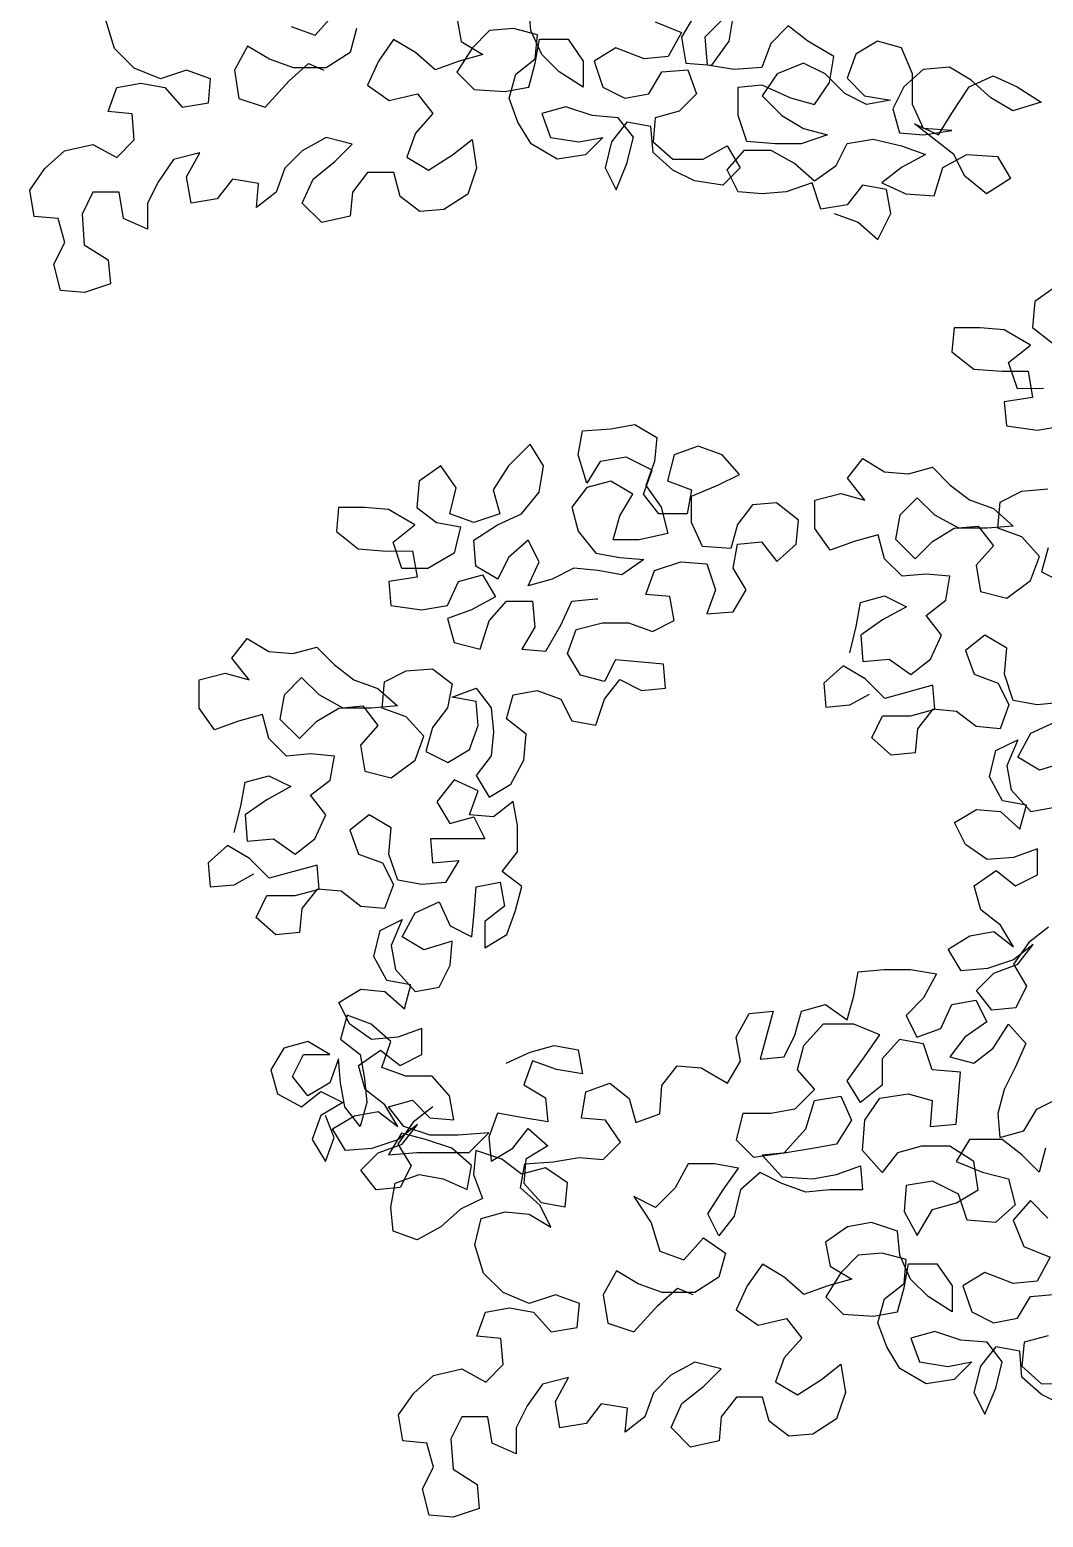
# Model space of a CAD drawing. Header units: millimetres. Extents: x 1564 to 2013, y 216 to 285.
# Drawn here: x 1633.935 to 1635.773, y 225.705 to 228.403 of the extents above; entities that cross this region are included whole.
import ezdxf

# ---------------------------------------------------------------- set-up
doc = ezdxf.new("R2010")
doc.units = ezdxf.units.MM
doc.header["$LTSCALE"] = 10
doc.layers.get('0').update_dxf_attribs({"color": 90})
doc.layers.add('ÁRVORE PRESERVADA', color=252, linetype='Continuous')

# ---------------------------------------------------------------- blocks, each defined once
blk = doc.blocks.new('A$C338F7350')
for points in [[(1.8238, 9.1525), (1.8782, 9.1328), (1.9227, 9.0933), (1.9523, 9.1526), (1.9424, 9.207), (1.888, 9.2168), (1.8534, 9.1723), (1.7941, 9.1624), (1.7743, 9.2216), (1.715, 9.2018), (1.6607, 9.1968), (1.6063, 9.2017), (1.5815, 9.2511), (1.621, 9.2956), (1.6803, 9.2957), (1.7347, 9.2661), (1.7793, 9.2266), (1.8287, 9.2612), (1.8533, 9.3107), (1.9126, 9.3206), (1.9769, 9.3059), (2.0313, 9.2861), (1.9769, 9.2564), (1.9325, 9.2218), (1.9869, 9.1971), (2.0511, 9.1922), (2.0708, 9.2565), (2.1252, 9.2862), (2.1944, 9.2813), (2.2241, 9.2319), (2.1697, 9.1973), (2.1203, 9.2368), (2.0955, 9.2862), (2.0065, 9.3553), (2.0609, 9.3306), (2.0905, 9.3801), (2.13, 9.4394), (2.1843, 9.4642), (2.2387, 9.4395), (2.2931, 9.405), (2.2289, 9.3852), (2.1794, 9.4148), (2.1349, 9.4543), (2.0855, 9.4839), (2.0262, 9.4789), (1.9817, 9.4393), (1.957, 9.3899), (1.9719, 9.3355), (2.0263, 9.3306), (2.0905, 9.3406), (2.0263, 9.3454), (2.0015, 9.3998), (2.0014, 9.469), (1.9767, 9.5283), (1.9223, 9.543), (1.8729, 9.5133), (1.8532, 9.459), (1.8928, 9.4195), (1.9521, 9.4096), (1.8977, 9.3997), (1.8483, 9.4244), (1.8037, 9.4688), (1.7543, 9.4935), (1.695, 9.4687), (1.6605, 9.4192), (1.705, 9.3748), (1.7544, 9.3452), (1.8088, 9.3304), (1.7495, 9.3106), (1.6902, 9.3105), (1.626, 9.3154), (1.6061, 9.3747), (1.6061, 9.439), (1.6604, 9.444), (1.7247, 9.4144), (1.7791, 9.3996), (1.8137, 9.449), (1.8235, 9.5084), (1.7641, 9.5429), (1.7196, 9.5775), (1.6801, 9.5379), (1.6604, 9.4835), (1.5962, 9.4785), (1.5368, 9.4883), (1.5318, 9.5526), (1.6108, 9.6317)], [(1.5071, 9.602), (1.4775, 9.5525), (1.4874, 9.4932), (1.5467, 9.4883), (1.5862, 9.5427), (1.596, 9.6021)], [(1.4181, 9.5871), (1.4775, 9.5624), (1.4479, 9.508), (1.3935, 9.503), (1.3292, 9.5277), (1.2798, 9.498), (1.2996, 9.4387), (1.3491, 9.414), (1.4035, 9.4239), (1.4331, 9.4734), (1.4924, 9.4784), (1.5122, 9.424), (1.4727, 9.3845), (1.4183, 9.3696), (1.4134, 9.3152), (1.458, 9.2757), (1.5271, 9.2758), (1.5815, 9.3055), (1.6112, 9.2561), (1.5717, 9.2165), (1.5074, 9.2263), (1.458, 9.251), (1.4135, 9.2905), (1.4085, 9.3498), (1.3541, 9.3596), (1.3195, 9.3151), (1.3048, 9.2558), (1.3295, 9.2064), (1.3542, 9.2657), (1.3689, 9.3251), (1.3343, 9.3695), (1.275, 9.3744), (1.2157, 9.3941), (1.1613, 9.3792), (1.1811, 9.3249), (1.2454, 9.3151), (1.2997, 9.325), (1.2602, 9.2854), (1.196, 9.2755), (1.1367, 9.31), (1.107, 9.3594), (1.0871, 9.4138), (1.1019, 9.4682), (1.1464, 9.5028), (1.1513, 9.5572), (1.0969, 9.5719), (1.0425, 9.5669), (1.003, 9.5274), (0.9685, 9.473), (1.008, 9.4335), (1.0772, 9.4286), (1.1316, 9.4385), (1.1464, 9.4929), (1.1562, 9.5473), (1.2205, 9.5473), (1.2551, 9.4979), (1.2552, 9.4386), (1.2008, 9.4732), (1.1612, 9.5127), (1.1364, 9.567), (1.1314, 9.6214)], [(0.9684, 9.5965), (0.9783, 9.5422), (1.0277, 9.5126), (0.9734, 9.4977), (0.919, 9.4779), (0.8745, 9.5174), (0.8251, 9.547), (0.7905, 9.4975), (0.7659, 9.4431), (0.8153, 9.4086), (0.8795, 9.4235), (0.9142, 9.379), (0.8747, 9.3345), (0.855, 9.2801), (0.9044, 9.2505), (0.9588, 9.2851), (1.0032, 9.3198), (1.0131, 9.2555), (0.9934, 9.1962), (0.9391, 9.1616), (0.8847, 9.1566), (0.8402, 9.1911), (0.8253, 9.2455), (0.766, 9.2454), (0.7315, 9.2009), (0.7266, 9.1465), (0.6623, 9.1317), (0.6178, 9.1761), (0.6425, 9.2305), (0.6919, 9.2701), (0.7314, 9.3097), (0.6721, 9.3244), (0.6177, 9.2947), (0.5782, 9.2551), (0.5585, 9.2008), (0.514, 9.1661), (0.5189, 9.2205), (0.4596, 9.2303), (0.4251, 9.1858), (0.3658, 9.1759), (0.3558, 9.2352), (0.3854, 9.2896), (0.3261, 9.2747), (0.2916, 9.2252), (0.2669, 9.1758), (0.267, 9.1165), (0.2126, 9.1411), (0.2026, 9.2004), (0.1433, 9.2004), (0.1187, 9.1509), (0.1237, 9.0817), (0.1781, 9.0472), (0.1831, 8.9928), (0.1238, 8.973), (0.0694, 8.9779), (0.0545, 9.0372), (0.0792, 9.0866), (0.0643, 9.141), (0.0099, 9.1459), (0, 9.2052), (0.0345, 9.2546), (0.079, 9.2942), (0.1432, 9.3091), (0.1976, 9.2795), (0.2371, 9.3191), (0.2321, 9.3784), (0.1778, 9.3833), (0.1975, 9.4377), (0.2518, 9.4476), (0.3062, 9.4378), (0.3458, 9.3933), (0.4051, 9.4033), (0.41, 9.4576), (0.3556, 9.4774), (0.2963, 9.4575), (0.237, 9.4822), (0.1925, 9.5266), (0.1726, 9.5909)], [(0.5927, 9.5764), (0.6471, 9.5567), (0.6916, 9.6062)], [(0.741, 9.5716), (0.7262, 9.5172), (0.6719, 9.4826), (0.5978, 9.4825), (0.5434, 9.5022), (0.4939, 9.5318), (0.4643, 9.4775), (0.4743, 9.4132), (0.5336, 9.3935), (0.5879, 9.4529), (0.6324, 9.4924), (0.667, 9.4776)], [(1.8595, 8.1568), (1.8743, 8.2162), (1.8841, 8.2705), (1.9385, 8.2854), (1.9879, 8.2608), (1.9336, 8.2311), (1.8842, 8.1964), (1.8892, 8.1371), (1.9485, 8.1421), (1.9979, 8.1075), (2.0424, 8.1422), (2.0671, 8.1966), (2.0324, 8.241), (2.0769, 8.2757), (2.0867, 8.33), (2.0323, 8.3349), (1.978, 8.3299), (1.9384, 8.3694), (1.9235, 8.4238), (1.8692, 8.4089), (1.8148, 8.3891), (1.7802, 8.4385), (1.7801, 8.5027), (1.8394, 8.5176), (1.8938, 8.5029), (1.8542, 8.5522), (1.8888, 8.5968), (1.9382, 8.5671), (1.9926, 8.5623), (2.0469, 8.5771), (2.0865, 8.5376), (2.131, 8.5031), (2.1854, 8.4833), (2.2299, 8.4438), (2.1706, 8.4389), (2.1064, 8.4388), (2.052, 8.4684), (2.0124, 8.5079), (1.9729, 8.4683), (1.9631, 8.4139), (2.0076, 8.3695), (2.0471, 8.4091), (2.0965, 8.4388), (2.1508, 8.4438), (2.1855, 8.3993), (2.146, 8.3548), (2.1559, 8.2955), (2.2152, 8.2807), (2.2696, 8.3203), (2.2893, 8.3747), (2.2497, 8.4192), (2.1953, 8.4389), (2.2002, 8.4982), (2.2496, 8.5229), (2.3089, 8.5279)], [(2.3091, 8.3945), (2.2943, 8.3401), (2.3437, 8.3154)], [(2.3283, 8.9876), (2.2789, 8.953), (2.274, 8.8937), (2.3185, 8.8591)], [(2.2988, 8.7553), (2.2395, 8.7552), (2.2197, 8.8145), (2.2691, 8.8541), (2.2098, 8.8887), (2.1554, 8.8935), (2.0961, 8.8935), (2.0912, 8.8391), (2.1406, 8.7996), (2.2049, 8.7947), (2.2642, 8.7948), (2.2741, 8.7355), (2.2099, 8.7256), (2.2149, 8.6712), (2.2841, 8.6614), (2.3434, 8.6713)], [(0.4635, 7.7493), (0.4783, 7.8086), (0.4882, 7.863), (0.5425, 7.8779), (0.592, 7.8532), (0.5376, 7.8235), (0.4882, 7.7889), (0.4932, 7.7296), (0.5525, 7.7346), (0.602, 7.7), (0.6464, 7.7347), (0.6711, 7.7891), (0.6365, 7.8335), (0.6809, 7.8681), (0.6907, 7.9225), (0.6364, 7.9274), (0.582, 7.9224), (0.5424, 7.9619), (0.5276, 8.0163), (0.4732, 8.0014), (0.4188, 7.9816), (0.3842, 8.031), (0.3841, 8.0952), (0.4434, 8.1101), (0.4978, 8.0953), (0.4582, 8.1447), (0.4928, 8.1892), (0.5422, 8.1596), (0.5966, 8.1547), (0.651, 8.1696), (0.6905, 8.1301), (0.7351, 8.0955), (0.7894, 8.0758), (0.834, 8.0363), (0.7747, 8.0313), (0.7104, 8.0313), (0.656, 8.0609), (0.6164, 8.1004), (0.5769, 8.0608), (0.5671, 8.0064), (0.6116, 7.962), (0.6511, 8.0016), (0.7005, 8.0313), (0.7549, 8.0363), (0.7895, 7.9918), (0.75, 7.9473), (0.76, 7.888), (0.8193, 7.8732), (0.8736, 7.9128), (0.8933, 7.9672), (0.8538, 8.0116), (0.7994, 8.0313), (0.8043, 8.0907), (0.8537, 8.1154), (0.913, 8.1204), (0.9575, 8.0859), (0.9476, 8.0315), (0.9131, 7.987), (0.8983, 7.9326), (0.9478, 7.9079), (0.9972, 7.9376), (1.0169, 7.992), (1.0119, 8.0464), (0.9575, 8.0562), (1.0119, 8.076), (1.0465, 8.0316), (1.0515, 7.9772), (1.0466, 7.9228), (1.012, 7.8783), (1.0417, 7.8289), (1.0911, 7.8586), (1.1207, 7.913), (1.1256, 7.9723), (1.0811, 8.0069), (1.0959, 8.0613), (1.1503, 8.0712), (1.2046, 8.0515), (1.2294, 8.0021), (1.2838, 7.9923), (1.3035, 8.0516), (1.338, 8.0961), (1.3875, 8.0714), (1.4419, 8.0764), (1.4369, 8.1308), (1.3281, 8.1406), (1.3035, 8.0911), (1.2491, 8.1059), (1.2194, 8.1553), (1.2391, 8.2097), (1.2984, 8.2246), (1.3577, 8.2246), (1.4121, 8.2049), (1.4615, 8.2297), (1.4515, 8.284), (1.3972, 8.2889), (1.4169, 8.3433), (1.4762, 8.3631), (1.5355, 8.3582), (1.5553, 8.2989), (1.5356, 8.2445), (1.5949, 8.2495), (1.6245, 8.299), (1.5948, 8.3484), (1.6047, 8.4028), (1.659, 8.4078), (1.6937, 8.3633), (1.7381, 8.4029), (1.743, 8.4573), (1.6935, 8.4968), (1.6392, 8.4918), (1.6046, 8.4473), (1.5898, 8.3929), (1.5256, 8.3978), (1.5008, 8.4521), (1.5008, 8.5114), (1.5601, 8.5362), (1.6095, 8.5609), (1.5699, 8.6054), (1.5155, 8.6251), (1.4611, 8.6053), (1.4464, 8.546), (1.5008, 8.5262), (1.4909, 8.4719), (1.4267, 8.4718), (1.392, 8.5163), (1.4117, 8.5706), (1.3524, 8.6002), (1.2931, 8.5903), (1.2635, 8.5408), (1.2437, 8.6051), (1.2535, 8.6595), (1.3178, 8.6645), (1.3721, 8.6744), (1.4216, 8.6448), (1.4167, 8.5904), (1.3969, 8.536), (1.4316, 8.4866), (1.4465, 8.4273), (1.3822, 8.4125), (1.3229, 8.4124), (1.3377, 8.4668), (1.3673, 8.5162), (1.3179, 8.5458), (1.2635, 8.531), (1.229, 8.4864), (1.2438, 8.4321), (1.2834, 8.3827), (1.3378, 8.3729), (1.3922, 8.368), (1.3428, 8.3333), (1.2884, 8.3432), (1.234, 8.3481), (1.1846, 8.3233), (1.1303, 8.3084), (1.1549, 8.3628), (1.1302, 8.4122), (1.0857, 8.3726), (1.0611, 8.3232), (1.0116, 8.3528), (1.0066, 8.4121), (1.0609, 8.4468), (1.1153, 8.4715), (1.1548, 8.521), (1.1646, 8.5803), (1.1349, 8.6297), (1.0855, 8.5802), (1.051, 8.5258), (1.0659, 8.4715), (1.0066, 8.4516), (0.9522, 8.4714), (0.967, 8.5307), (0.9323, 8.5801), (0.8829, 8.5454), (0.878, 8.4861), (0.9226, 8.4516), (0.9769, 8.4417), (0.9622, 8.3824), (0.9029, 8.3478), (0.8436, 8.3477), (0.8237, 8.407), (0.8731, 8.4466), (0.8138, 8.4811), (0.7594, 8.486), (0.7001, 8.486), (0.6952, 8.4316), (0.7447, 8.3921), (0.8089, 8.3872), (0.8682, 8.3873), (0.8782, 8.328), (0.8139, 8.318), (0.8189, 8.2637), (0.8881, 8.2538), (0.9474, 8.2638), (0.9721, 8.3182), (1.0265, 8.333), (1.0562, 8.2836), (1.0018, 8.2539), (0.9475, 8.2341), (0.9623, 8.1798), (1.0217, 8.165), (1.0414, 8.2293), (1.0809, 8.2738), (1.1402, 8.2738), (1.1452, 8.2145), (1.1156, 8.1651), (1.1699, 8.1602), (1.2045, 8.2195), (1.2291, 8.2739), (1.2835, 8.2789), (1.2885, 8.2789)], [(2.3098, 7.5345), (2.2654, 7.4999), (2.2308, 7.4504), (2.2605, 7.401), (2.2359, 7.3516), (2.1815, 7.3466), (2.1469, 7.391), (2.1864, 7.4306), (2.2407, 7.4504), (2.2753, 7.4949), (2.2308, 7.4603), (2.1715, 7.4405), (2.1122, 7.4355), (2.0825, 7.4849), (2.1319, 7.5146), (2.1863, 7.5245), (2.2308, 7.49), (2.2011, 7.5394), (2.1566, 7.5739), (2.1417, 7.6283), (2.1911, 7.6629), (2.2356, 7.6283), (2.285, 7.6531), (2.285, 7.7124), (2.2306, 7.6926), (2.1713, 7.6876), (2.1219, 7.7222), (2.0971, 7.7716), (2.1465, 7.8013), (2.2009, 7.7964), (2.2454, 7.7569), (2.2602, 7.8112), (2.2058, 7.8211), (2.1761, 7.8754), (2.1909, 7.9347), (2.2403, 7.9595), (2.2156, 7.9002), (2.2255, 7.8458), (2.2701, 7.7964), (2.3244, 7.8064)], [(2.354, 7.9102), (2.2897, 7.8903), (2.2403, 7.92), (2.2699, 7.9744), (2.3242, 7.9991)], [(2.339, 8.0436), (2.2847, 8.0386), (2.2303, 8.0485), (2.2105, 8.1077), (2.2154, 8.1671), (2.1659, 8.1967), (2.1215, 8.162), (2.1413, 8.1077), (2.1957, 8.088), (2.2204, 8.0386), (2.2007, 7.9842), (2.1463, 7.9891), (2.1018, 8.0236), (2.0474, 8.0285), (2.0129, 7.984), (2.008, 7.9296), (1.9536, 7.9246), (1.9091, 7.9641), (1.9338, 8.0136), (1.998, 8.0136), (2.0524, 8.0285), (2.0474, 8.0829), (1.9387, 8.0531), (1.8942, 8.0976), (1.8447, 8.1272), (1.8003, 8.0876), (1.8053, 8.0332), (1.8596, 8.0382), (1.9041, 8.063)], [(0.9139, 7.127), (0.8694, 7.0923), (0.8349, 7.0429), (0.8646, 6.9935), (0.8399, 6.944), (0.7855, 6.9391), (0.7509, 6.9835), (0.7904, 7.0231), (0.8448, 7.0429), (0.8793, 7.0874), (0.8349, 7.0528), (0.7756, 7.0329), (0.7163, 7.028), (0.6866, 7.0774), (0.736, 7.1071), (0.7903, 7.117), (0.8348, 7.0824), (0.8051, 7.1318), (0.7606, 7.1664), (0.7457, 7.2207), (0.7951, 7.2554), (0.8397, 7.2208), (0.8891, 7.2456), (0.889, 7.3049), (0.8347, 7.2851), (0.7753, 7.2801), (0.7259, 7.3146), (0.7011, 7.364), (0.7505, 7.3937), (0.8049, 7.3888), (0.8494, 7.3493), (0.8642, 7.4037), (0.8098, 7.4136), (0.7801, 7.4679), (0.7949, 7.5272), (0.8443, 7.552), (0.8196, 7.4926), (0.8296, 7.4383), (0.8741, 7.3889), (0.9285, 7.3988), (0.9531, 7.4483), (0.958, 7.5027), (0.8938, 7.4828), (0.8443, 7.5124), (0.8739, 7.5668), (0.9283, 7.5916), (0.953, 7.5372), (1.0025, 7.5126), (1.0074, 7.5669), (1.0123, 7.6263), (1.0666, 7.6362), (1.0766, 7.5818), (1.0321, 7.5472), (1.0322, 7.4879), (1.0816, 7.5176), (1.1013, 7.572), (1.1161, 7.6264), (1.0715, 7.6609), (1.1061, 7.7054), (1.1061, 7.7647), (1.0961, 7.8191), (1.0517, 7.7845), (0.9973, 7.7893), (1.017, 7.8437), (0.9626, 7.8684), (0.9231, 7.8189), (0.9528, 7.7695), (1.0072, 7.7844), (1.0319, 7.735), (0.9084, 7.7349), (0.9134, 7.6805), (0.9727, 7.6855), (0.9431, 7.6361), (0.8887, 7.6311), (0.8343, 7.6409), (0.8145, 7.7002), (0.8194, 7.7595), (0.7699, 7.7891), (0.7255, 7.7545), (0.7453, 7.7002), (0.7997, 7.6804), (0.8245, 7.631), (0.8047, 7.5766), (0.7504, 7.5815), (0.7058, 7.6161), (0.6515, 7.621), (0.6169, 7.5765), (0.612, 7.5221), (0.5577, 7.5171), (0.5131, 7.5566), (0.5378, 7.6061), (0.6021, 7.6061), (0.6564, 7.621), (0.6514, 7.6754), (0.5427, 7.6456), (0.4982, 7.69), (0.4487, 7.7197), (0.4043, 7.6801), (0.4093, 7.6257), (0.4637, 7.6307), (0.5081, 7.6555)], [(2.3087, 6.8752), (2.2692, 6.9147), (2.2297, 6.8702), (2.2544, 6.8109), (2.3138, 6.7863), (2.2841, 6.7319), (2.2298, 6.7269), (2.1655, 6.7515), (2.1161, 6.7218), (2.1359, 6.6626), (2.1854, 6.6379), (2.2397, 6.6478), (2.2694, 6.6973), (2.3287, 6.7023)], [(2.309, 6.6083), (2.2546, 6.5935), (2.2497, 6.5391), (2.2942, 6.4996), (2.3634, 6.4997)], [(2.3437, 6.4502), (2.2943, 6.4749), (2.2498, 6.5144), (2.2448, 6.5737), (2.1904, 6.5835), (2.1558, 6.539), (2.141, 6.4797), (2.1658, 6.4303), (2.1905, 6.4896), (2.2052, 6.5489), (2.1706, 6.5934), (2.1113, 6.5983), (2.052, 6.618), (1.9976, 6.6031), (2.0174, 6.5488), (2.0817, 6.5389), (2.136, 6.5489), (2.0965, 6.5093), (2.0323, 6.4994), (1.973, 6.5339), (1.9433, 6.5833), (1.9234, 6.6376), (1.9382, 6.692), (1.9827, 6.7267), (1.9876, 6.781), (1.9332, 6.7958), (1.8788, 6.7908), (1.8393, 6.7512), (1.8048, 6.6968), (1.8443, 6.6573), (1.9135, 6.6525), (1.9679, 6.6624), (1.9827, 6.7168), (1.9925, 6.7712), (2.0568, 6.7712), (2.0914, 6.7218), (2.0915, 6.6625), (2.0371, 6.6971), (1.9975, 6.7366), (1.9727, 6.7909), (1.9677, 6.8453), (1.9084, 6.865), (1.854, 6.8551), (1.8046, 6.8204), (1.8146, 6.766), (1.864, 6.7364), (1.8097, 6.7216), (1.7553, 6.7017), (1.7108, 6.7412), (1.6614, 6.7709), (1.6268, 6.7214), (1.6021, 6.667), (1.6516, 6.6325), (1.7158, 6.6473), (1.7505, 6.6029), (1.711, 6.5584), (1.6913, 6.504), (1.7407, 6.4744), (1.795, 6.509), (1.8395, 6.5437), (1.8494, 6.4794), (1.8297, 6.4201), (1.7754, 6.3854), (1.721, 6.3805), (1.6765, 6.415), (1.6616, 6.4694), (1.6023, 6.4693), (1.5678, 6.4248), (1.5629, 6.3704), (1.4986, 6.3555), (1.4541, 6.4), (1.4788, 6.4544), (1.5282, 6.494), (1.5677, 6.5335), (1.5084, 6.5483), (1.454, 6.5186), (1.4145, 6.479), (1.3948, 6.4246), (1.3503, 6.39), (1.3552, 6.4444), (1.2959, 6.4542), (1.2614, 6.4097), (1.2021, 6.3997), (1.1921, 6.459), (1.2217, 6.5134), (1.1624, 6.4986), (1.1279, 6.4491), (1.1032, 6.3997), (1.1033, 6.3403), (1.0489, 6.365), (1.0389, 6.4243), (0.9796, 6.4243), (0.955, 6.3748), (0.96, 6.3056), (1.0144, 6.2711), (1.0193, 6.2167), (0.9601, 6.1969), (0.9057, 6.2018), (0.8908, 6.2611), (0.9155, 6.3105), (0.9006, 6.3649), (0.8462, 6.3698), (0.8363, 6.4291), (0.8708, 6.4785), (0.9153, 6.5181), (0.9795, 6.533), (1.0339, 6.5034), (1.0734, 6.543), (1.0684, 6.6023), (1.014, 6.6072), (1.0338, 6.6615), (1.0881, 6.6715), (1.1425, 6.6616), (1.1821, 6.6172), (1.2414, 6.6271), (1.2463, 6.6815), (1.1919, 6.7012), (1.1326, 6.6814), (1.0733, 6.7061), (1.0287, 6.7505), (1.0089, 6.8147), (1.0237, 6.8741), (1.078, 6.8889), (1.1324, 6.884), (1.1819, 6.8544), (1.1571, 6.9038), (1.1126, 6.9433), (1.1224, 6.9977), (1.1867, 7.0027), (1.246, 7.0127), (1.3003, 7.0078), (1.3398, 7.0473), (1.3052, 7.0967), (1.2508, 7.1016), (1.2607, 7.1609), (1.315, 7.1808), (1.3595, 7.1462), (1.3744, 7.0918), (1.4288, 7.1117), (1.4336, 7.1759), (1.4682, 7.2204), (1.5226, 7.2155), (1.5819, 7.181), (1.6115, 7.2305), (1.6016, 7.2848), (1.6312, 7.3392), (1.6856, 7.3442), (1.656, 7.2354), (1.7104, 7.2404), (1.735, 7.2899), (1.7498, 7.3443), (1.8042, 7.3591), (1.8536, 7.3246), (1.8684, 7.379), (1.8782, 7.4333), (1.9375, 7.4383), (1.9968, 7.4384), (2.0562, 7.4286), (2.0266, 7.3742), (1.987, 7.3346), (2.0118, 7.2852), (2.0662, 7.305), (2.0908, 7.3594), (2.1452, 7.3693), (2.1699, 7.3199), (2.1205, 7.2853), (2.086, 7.2408), (2.1404, 7.226), (2.1848, 7.2606), (2.2194, 7.315), (2.2589, 7.2706), (2.2343, 7.2162), (2.2096, 7.1668), (2.1948, 7.1124), (2.1998, 7.058), (2.2542, 7.0729), (2.2838, 7.1223), (2.3332, 7.1471)], [(2.3036, 7.0334), (2.2889, 6.979), (2.2493, 7.0185), (2.2048, 7.0531), (2.1306, 7.053), (2.101, 7.0036), (2.1604, 6.9789), (2.2197, 6.9641), (2.2346, 6.9048), (2.1901, 6.8652), (2.1259, 6.8701), (2.106, 6.9294), (2.0467, 6.959), (1.9874, 6.9491), (1.9825, 6.8898), (2.0122, 6.8354), (2.0468, 6.8948), (2.1011, 6.9096), (2.1505, 6.9393), (2.1406, 7.0036), (2.0862, 7.0381), (2.0219, 7.0381), (1.9676, 7.0232), (1.933, 6.9787), (1.8885, 7.0281), (1.8934, 7.0973), (1.9279, 7.1467), (1.9922, 7.1567), (2.0465, 7.1419), (2.0416, 7.0826), (2.101, 7.0876), (2.1058, 7.1518), (2.1107, 7.2062), (2.0465, 7.2111), (2.0266, 7.2704), (1.9723, 7.2802), (1.9328, 7.2357), (1.9328, 7.1764), (1.8834, 7.1368), (1.8537, 7.1862), (1.8932, 7.2406), (1.9278, 7.2901), (1.8684, 7.3147), (1.7993, 7.3146), (1.7548, 7.2652), (1.74, 7.2108), (1.7796, 7.1664), (1.7352, 7.1218), (1.6808, 7.1119), (1.6166, 7.1118), (1.6018, 7.0525), (1.6414, 7.013), (1.7106, 7.023), (1.7599, 7.0774), (1.7796, 7.1416), (1.8389, 7.1516), (1.8637, 7.0972), (1.8292, 7.0428), (1.7748, 7.0329), (1.7155, 7.023), (1.6611, 7.018), (1.7057, 6.9686), (1.7749, 6.9637), (1.8292, 6.9736), (1.8836, 6.9935), (1.8886, 6.9391), (1.8144, 6.939), (1.7601, 6.934), (1.7057, 6.9538), (1.6562, 6.9784), (1.6118, 6.9389), (1.597, 6.8795), (1.5625, 6.835), (1.5377, 6.8844), (1.5722, 6.9388), (1.6068, 6.9883), (1.5524, 6.9981), (1.4931, 6.9981), (1.4635, 6.9437), (1.4191, 6.8991), (1.3696, 6.9238), (1.4092, 6.8645), (1.429, 6.8003), (1.4834, 6.7806), (1.5279, 6.83), (1.5773, 6.7955), (1.5625, 6.7411), (1.5082, 6.7065), (1.4341, 6.7064), (1.3797, 6.7261), (1.3302, 6.7557), (1.3006, 6.7013), (1.3106, 6.6371), (1.3699, 6.6174), (1.4242, 6.6767), (1.4687, 6.7163), (1.5033, 6.7015)], [(1.0804, 7.2263), (1.1348, 7.2511), (1.1891, 7.266), (1.2435, 7.2561), (1.2534, 7.2018), (1.1941, 7.2116), (1.1397, 7.2313), (1.12, 7.1769), (1.1695, 7.1473), (1.1744, 7.093), (1.1151, 7.1028), (1.0608, 7.1126), (1.041, 7.0582), (1.046, 7.0039), (1.0954, 7.0336), (1.13, 7.0781), (1.1745, 7.0386), (1.1251, 7.0089), (1.1202, 6.9545), (1.1598, 6.9101), (1.2142, 6.9002), (1.2191, 6.9546), (1.1696, 6.9892), (1.1152, 6.9743), (1.0707, 7.0088), (1.0114, 7.0286), (1.0065, 6.9742), (1.0263, 6.9198), (0.9769, 6.8951), (0.9325, 6.8555), (0.8781, 6.8258), (0.8238, 6.8455), (0.8188, 6.8999), (0.8286, 6.9543), (0.883, 6.9741), (0.9373, 6.9642), (0.9917, 6.9396), (1.0016, 6.9939), (0.957, 7.0334), (0.8977, 7.0532), (0.8433, 7.0679), (0.8137, 7.0185), (0.878, 7.0235), (0.9966, 7.0236), (1.041, 7.0681), (0.9718, 7.0631), (0.9076, 7.0631), (0.8483, 7.0828), (0.8136, 7.1272), (0.868, 7.1421), (0.9075, 7.1026), (0.9619, 7.0977), (0.952, 7.1521), (0.9124, 7.1965), (0.8531, 7.1965), (0.7987, 7.2162), (0.8184, 7.2755), (0.7739, 7.315), (0.7195, 7.3347), (0.7047, 7.2803), (0.7493, 7.2458), (0.7592, 7.1914), (0.7642, 7.1371), (0.7494, 7.0827), (0.7148, 7.1271), (0.7048, 7.1815), (0.6998, 7.2359), (0.6801, 7.1815), (0.6307, 7.1518), (0.5961, 7.1962), (0.6208, 7.2457), (0.6801, 7.2457), (0.6306, 7.2753), (0.5763, 7.2605), (0.5466, 7.211), (0.5615, 7.1566), (0.6159, 7.127), (0.6604, 7.1617), (0.7098, 7.137), (0.6604, 7.1073), (0.6407, 7.0529), (0.6704, 7.0035), (0.6901, 7.0579), (0.6703, 7.1073)]]:
    blk.add_lwpolyline(points)

msp = doc.modelspace()

# ---------------------------------------------------------------- block references
at = {"layer": 'ÁRVORE PRESERVADA', "xscale": 0.7999999999999545, "yscale": 0.8000000000001819, "zscale": 0.8}
msp.add_blockref('A$C338F7350', (1633.9347, 220.7475), dxfattribs=at)

doc.saveas('drawing.dxf')
